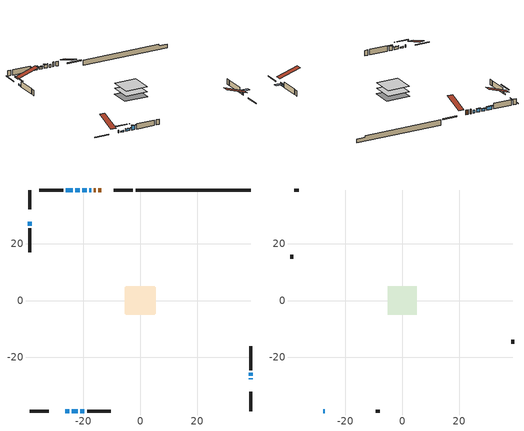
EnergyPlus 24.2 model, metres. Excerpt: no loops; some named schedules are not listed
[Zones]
conditioned space
 floor adiabatic (AdiabaticFloorConstruction): -5.05,-5.05 -5.05,5.05 5.05,5.05 5.05,-5.05 z0.61
 floor foundation (Slab1 construction): -5.53,-4.61 -5.53,4.61 5.53,4.61 5.53,-4.61 z-1.75
 wall outside (RimJoist1 construction): -2.58,38.89 -9.27,38.89 / -38.89,-38.89 -32.2,-38.89 / -38.89,38.89 -38.89,32.2 / 38.89,-38.89 38.89,-32.2 z0.61:0.91
 wall outside (AdiabaticWallConstruction 1): -13.71,38.89 -14.81,38.89 / -15.73,38.89 -16.33,38.89 z0.61:2.64
 wall outside (AdiabaticWallConstruction): -17.25,38.89 -17.98,38.89 / 38.89,-27.76 38.89,-27.36 z0.61:1.83; -38.89,27.76 -38.89,26.33 / -26.44,-38.89 -25.02,-38.89 z0.61:1.22; 38.89,-26.44 38.89,-25.47 / -21.34,38.89 -22.84,38.89 z0.61:1.65; -18.91,38.89 -20.41,38.89 / -23.76,38.89 -26.26,38.89 z0.61:2.11; -24.09,-38.89 -22,-38.89 z0.61:1.7; -21.08,-38.89 -19.65,-38.89 z0.61:2.59
 wall outside (Wall1 construction): -27.18,38.89 -35.57,38.89 / -18.72,-38.89 -10.34,-38.89 / -38.89,25.41 -38.89,17.02 / 38.89,-24.54 38.89,-16.16 z0.61:3.05
 wall foundation (FoundationWall1 construction): -1.65,38.89,-1.75 -1.65,38.89,0.61 34.84,38.89,0.61 34.84,38.89,-0.11 38.89,38.89,-0.11 38.89,38.89,-1.75
 window (WindowConstruction 6): -17.26,38.89 -17.98,38.89 z0.61:1.83
 window (WindowConstruction 8): -38.89,27.76 -38.89,26.33 z0.61:1.22
 window (WindowConstruction 9): -26.44,-38.89 -25.02,-38.89 z0.61:1.22
 window (WindowConstruction 7): 38.89,-27.76 38.89,-27.37 z0.61:1.83
 window (WindowConstruction): 38.89,-26.44 38.89,-25.47 z0.61:1.65
 window (WindowConstruction 1): -18.91,38.89 -20.41,38.89 z0.61:2.11
 window (WindowConstruction 2): -21.34,38.89 -22.84,38.89 z0.61:1.65
 window (WindowConstruction 3): -23.77,38.89 -26.26,38.89 z0.61:2.11
 window (WindowConstruction 4): -24.09,-38.89 -22,-38.89 z0.61:1.7
 window (WindowConstruction 5): -21.07,-38.89 -19.65,-38.89 z0.61:2.59
 door (Door): -13.71,38.89 -14.81,38.89 z0.61:2.64
 door (Door 1): -15.74,38.89 -16.33,38.89 z0.61:2.64
 ceiling adiabatic (AdiabaticFloorConstruction): 5.05,-5.05 5.05,5.05 -5.05,5.05 -5.05,-5.05 z0.61
attic - vented
 floor to conditioned space (Floor1 construction Reversed): -5.05,-5.05 -5.05,5.05 5.05,5.05 5.05,-5.05 z3.05
 wall outside (AdiabaticWallConstruction): -27.76,-38.89 -27.36,-38.89 z0.61:1.83
 wall outside (Wall2 construction): -36.5,38.89 -37.96,38.89 / -9.41,-38.89 -7.94,-38.89 / -38.89,16.1 -38.89,14.63 / 38.89,-15.23 38.89,-13.76 z0.61:3.05
 window (WindowConstruction 10): -27.76,-38.89 -27.37,-38.89 z0.61:1.83
 roof outside (Roof1 construction): -12.78,38.89,3.05 -12.78,29.06,6.33 -10.19,29.06,6.33 -10.19,38.89,3.05; -28.68,-38.89,3.05 -28.68,-29.06,6.33 -31.28,-29.06,6.33 -31.28,-38.89,3.05; -38.89,28.68,3.05 -29.06,28.68,6.33 -29.06,31.28,6.33 -38.89,31.28,3.05; 38.89,-28.68,3.05 29.06,-28.68,6.33 29.06,-31.28,6.33 38.89,-31.28,3.05
shading: -38.89,23.7 -38.89,30.39 -39.31,30.39 -39.31,23.7 z3.86; -22.38,-38.89 -29.08,-38.89 -29.08,-39.31 -22.38,-39.31 z3.86; 38.89,-25.27 38.89,-26.64 42.55,-26.64 42.55,-25.27 z1.85; -20.61,38.89 -18.71,38.89 -18.71,39.31 -20.61,39.31 z2.31; -23.04,38.89 -21.14,38.89 -21.14,39.31 -23.04,39.31 z1.85; -26.46,38.89 -23.56,38.89 -23.56,39.31 -26.46,39.31 z2.31; -21.8,-38.89 -24.29,-38.89 -24.29,-39.31 -21.8,-39.31 z1.9; -19.45,-38.89 -21.28,-38.89 -21.28,-39.31 -19.45,-39.31 z2.79
[Building]
Building 1: Terrain=Suburbs
[Site:Location]
Quebec Intl AP_QC: Latitude {deg}=46.8; Longitude {deg}=-71.38; Time Zone {hr}=-5; Elevation {m}=74; Keep Site Location Information=Yes
[Site:GroundTemperature:Shallow]
0.0108218, -2.24938, -2.43038, -1.3578, 2.94801, 7.23376, 10.9493, 13.303, 13.5029, 11.5886, 7.96783, 3.81355
[Site:WaterMainsTemperature]
Calculation Method=Schedule; Temperature Schedule=mains temperature schedule
[Material] Roughness=Rough; Thermal Absorptance=0.9
Name | Thickness {m} | Conductivity {W/m-K} | Density {kg/m3} | Specific Heat {J/kg-K} | Solar Absorptance | Visible Absorptance
asphalt or fiberglass shingles | 0.00635 | 0.162714 | 1121.4 | 1465.45 | 0.4 | 0.4
ceiling loosefill ins | 0.254 | 0.0480833 | 16.02 | 1046.75 | 0.7 | 0.7
ceiling stud and cavity | 0.1397 | 0.138459 | 65.682 | 1177.47 | 0.7 | 0.7
concrete 4.0 in. | 0.1016 | 1.803125 | 2242.8 | 837.4 | 0.7 | 0.7
concrete 8.0 in. | 0.2032 | 1.803125 | 2242.8 | 837.4 | 0.7 | 0.7
door material | 0.04445 | 0.053851 | 512.64 | 1214.23 | 0.7 | 0.7
door material 1 | 0.04445 | 0.188738 | 512.64 | 1214.23 | 0.7 | 0.7
exterior vertical ins | 0.0204263 | 0.029427 | 32.04 | 1214.23 | 0.7 | 0.7
floor covering | 0.0127 | 0.0433444 | 54.468 | 1339.84 | 0.6 | 0.6
floor rigid ins; wall rigid ins 1 | 0.512978 | 0.029427 | 32.04 | 1214.23 | 0.7 | 0.7
floor stud and cavity | 0.1397 | 1.75129 | 37.0049 | 1207.88 | 0.7 | 0.7
furniture material conditioned space 1 | 0.1524 | 0.115458 | 640.8 | 1214.23 | 0.6 | 0.6
gypsum board | 0.0127 | 0.160291 | 801 | 837.4 | 0.6 | 0.6
gypsum board 1 | 0.0127 | 0.160291 | 801 | 837.4 | 0.7 | 0.7
osb sheathing 0.5 in. | 0.0127 | 0.115458 | 512.64 | 1214.23 | 0.7 | 0.7
osb sheathing 0.75 in. | 0.01905 | 0.115458 | 512.64 | 1214.23 | 0.7 | 0.7
osb sheathing 2.0 in. | 0.0508 | 0.115458 | 512.64 | 1214.23 | 0.7 | 0.7
rim joist rigid ins; wall rigid ins | 0.051816 | 0.029427 | 32.04 | 1214.23 | 0.7 | 0.7
rim joist stud and cavity | 0.0508 | 0.0602825 | 125.044 | 1163.47 | 0.6 | 0.6
wall stud and cavity | 0.1397 | 0.230639 | 139.0536 | 1170.24 | 0.7 | 0.7
wall stud and cavity 1 | 0.0889 | 6.9971 | 50.32683 | 1063.81 | 0.6 | 0.6
wall stud and cavity 2 | 0.0889 | 0.380278 | 52.3479 | 1209.89 | 0.7 | 0.7
wall stud and cavity 3 | 0.0889 | 0.391764 | 83.0341 | 1211.67 | 0.7 | 0.7
wood siding | 0.0254 | 0.102417 | 544.68 | 1172.36 | 0.4 | 0.4
wood siding 1 | 0.00254 | 0.102417 | 544.68 | 1172.36 | 0.4 | 0.4
wood siding 2; wood siding 3; wood siding 4 | 0.0254 | 0.102417 | 544.68 | 1172.36 | 0.7 | 0.7
[WindowMaterial:SimpleGlazingSystem]
Name | U-Factor {W/m2-K} | Solar Heat Gain Coefficient
WindowMaterial | 2.18092 | 0.48
WindowMaterial 1 | 2.02761 | 0.53
WindowMaterial 2 | 2.09916 | 0.51
WindowMaterial 3 | 1.96288 | 0.55
WindowMaterial 4 | 2.15423 | 0.49
WindowMaterial 5 | 2.24054 | 0.38
WindowMaterial 6 | 6.70685 | 0.75
WindowMaterial 7 | 6.78351 | 0.73
WindowMaterial 8 | 2.55964 | 0.36
[Construction]
AdiabaticFloorConstruction: floor stud and cavity, floor rigid ins, osb sheathing 0.75 in., floor covering
AdiabaticWallConstruction: wood siding 3, wall rigid ins 1, wall stud and cavity 2, gypsum board
AdiabaticWallConstruction 1: wood siding 4, wall rigid ins 1, wall stud and cavity 2, gypsum board
Door: door material
Door 1: door material 1
Floor1 construction Reversed: gypsum board, ceiling stud and cavity, ceiling loosefill ins
FoundationWall1 construction: concrete 8.0 in., gypsum board 1
furniture construction conditioned space 1: furniture material conditioned space 1
PartitionWallConstruction: gypsum board, wall stud and cavity 3, gypsum board
RimJoist1 construction: wood siding 2, rim joist rigid ins, osb sheathing 2.0 in., rim joist stud and cavity
Roof1 construction: asphalt or fiberglass shingles
Slab1 construction: concrete 4.0 in.
Wall1 construction: wood siding, wall rigid ins, osb sheathing 0.5 in., wall stud and cavity, gypsum board
Wall2 construction: wood siding 1, wall stud and cavity 1
WindowConstruction: WindowMaterial
WindowConstruction 1: WindowMaterial 1
WindowConstruction 10; WindowConstruction 7: WindowMaterial 7
WindowConstruction 2: WindowMaterial 2
WindowConstruction 3: WindowMaterial 3
WindowConstruction 4: WindowMaterial 4
WindowConstruction 5: WindowMaterial 5
WindowConstruction 6: WindowMaterial 6
WindowConstruction 8; WindowConstruction 9: WindowMaterial 8
[Zone] Multiplier=1; Part of Total Floor Area=Yes
Name | Volume {m3}
attic - vented | 54.1899
conditioned space | 509.5
[Space]
Name | Zone | Volume {m3}
attic - vented 1 | attic - vented | 54.1899
conditioned space 1 | conditioned space | 509.5
[ZoneInfiltration:EffectiveLeakageArea]
infil attic - vented 1: Zone or Space=attic - vented 1; Schedule=Always On Discrete; Effective Air Leakage Area {cm2}=3761.35; Stack Coefficient=0.000397539; Wind Coefficient=1.34713e-05
[ZoneMixing]
whole house fan mix: Zone or Space=attic - vented; Schedule=Always On Continuous; Design Flow Rate Calculation Method=Flow/Zone; Design Flow Rate {m3/s}=0; Source Zone or Space=conditioned space
[SurfaceProperty:ExposedFoundationPerimeter]
Slab1: Exposed Perimeter Calculation Method=TotalExposedPerimeter; Total Exposed Perimeter {m}=40.54
[InternalMass] Zone or ZoneList=conditioned space; Space or SpaceList=conditioned space 1
Name | Construction | Surface Area {m2}
furniture mass conditioned space 1 | furniture construction conditioned space 1 | 81.5198
partition wall mass | PartitionWallConstruction | 203.8
[Lights]
interior lighting: Zone or ZoneList or Space or SpaceList=conditioned space 1; Schedule=interior lighting schedule; Design Level Calculation Method=LightingLevel; Lighting Level {W}=343.2; Return Air Fraction=0; Fraction Radiant=0.6; Fraction Visible=0.2; Fraction Replaceable=1
[People]
occupants: Zone or ZoneList or Space or SpaceList=conditioned space 1; Number of People Schedule=occupants schedule; Number of People Calculation Method=People; Number of People=3; Fraction Radiant=0.314171; Sensible Heat Fraction=0.56303; Activity Level Schedule=occupants activity schedule; Carbon Dioxide Generation Rate {m3/s-W}=0; Enable ASHRAE 55 Comfort Warnings=No; Mean Radiant Temperature Calculation Type=EnclosureAveraged
[ElectricEquipment] Zone or ZoneList or Space or SpaceList=conditioned space 1; Design Level Calculation Method=EquipmentLevel
Name | Schedule | Design Level {W} | Fraction Latent | Fraction Radiant | Fraction Lost
clothes dryer | clothes dryer schedule | 140.772 | 0.015 | 0.081 | 0.85
clothes washer | clothes washer schedule | 32.1985 | 0.03 | 0.162 | 0.7
cooking range | cooking range schedule | 215.147 | 0.08 | 0.432 | 0.2
dishwasher | dishwasher schedule | 66.8632 | 0.3 | 0.18 | 0.4
fridge | fridge schedule | 72.9452 | 0 | 0.6 | 0
mech vent bath fan 0 | mech vent bath fan 0 schedule | 50.2 | 0 | 0 | 1
mech vent bath fan 1 | mech vent bath fan 1 schedule | 50.2 | 0 | 0 | 1
mech vent house fan | mech vent house fan schedule | 0 | 0 | 0 | 1
mech vent house fan cfis | mech vent house fan cfis schedule | 0 | 0 | 0 | 0
mech vent range fan 0 | mech vent range fan 0 schedule | 57 | 0 | 0 | 1
misc plug loads | misc plug loads schedule | 494.7 | 0.045 | 0.513 | 0.1
whole house fan | Always On Discrete | 0 | 0 | 0 | 1
[OtherEquipment] Zone or ZoneList or Space or SpaceList=conditioned space 1; Design Level Calculation Method=EquipmentLevel
Name | Fuel Type | Schedule | Design Level {W} | Fraction Latent | Fraction Radiant | Fraction Lost
clothes dryer 1 | Electricity | clothes dryer schedule | 0 | 0.015 | 0.081 | 0.85
cooking range 1 | Electricity | cooking range schedule | 0 | 0.08 | 0.432 | 0.2
general water use latent | None | general water use schedule | 62.594 | 1 | 0 | 0
general water use sensible | None | general water use schedule | -61.6891 | 0 | 0.6 | 0
mech vent house fan latent load | None | Always On Discrete | 0 | 1 | 0 | 0
mech vent house fan sensible load | None | Always On Discrete | 0 | 0 | 0 | 0
water heater energy adjustment1 | Electricity | Always On Discrete | 0.01 | 0 | 0 | 1
[ZoneInfiltration:DesignFlowRate] Zone or ZoneList or Space or SpaceList=conditioned space 1; Schedule=Always On Discrete; Design Flow Rate Calculation Method=Flow/Zone; Design Flow Rate {m3/s}=0
infil flow; natural vent flow; whole house fan flow
[ZoneControl:Thermostat]
conditioned space Thermostat: Zone or ZoneList=conditioned space; Control Type Schedule=conditioned space Thermostat Schedule; Control 1=conditioned space temperature setpoint; Temperature Difference Between Cutout And Setpoint {deltaC}=0
[ZoneHVAC:Baseboard:Convective:Electric]
electric baseboard: Availability Schedule=Always On Discrete; Heating Design Capacity {W}=9751.06; Efficiency=1
[AirLoopHVAC:UnitarySystem]
unit heater unitary system: Control Type=Load; Controlling Zone or Thermostat Location=conditioned space; Dehumidification Control Type=None; Availability Schedule=Always On Discrete; Supply Fan=unit heater supply fan; Fan Placement=BlowThrough; Supply Air Fan Operating Mode Schedule=unit heater auto fan schedule; Heating Coil=unit heater htg coil; DX Heating Coil Sizing Ratio=1; Use DOAS DX Cooling Coil=No; Minimum Supply Air Temperature {C}=2; Latent Load Control=SensibleOnlyLoadControl; Cooling Supply Air Flow Rate Method=None; Heating Supply Air Flow Rate Method=SupplyAirFlowRate; Heating Supply Air Flow Rate {m3/s}=0.00141584; No Load Supply Air Flow Rate Method=SupplyAirFlowRate; No Load Supply Air Flow Rate {m3/s}=0; No Load Supply Air Flow Rate Control Set To Low Speed=Yes; Maximum Supply Air Temperature {C}=48.8889; Maximum Outdoor Dry-Bulb Temperature for Supplemental Heater Operation {C}=21; Ancillary On-Cycle Electric Power {W}=0; Ancillary Off-Cycle Electric Power {W}=0
[Fan:SystemModel]
unit heater supply fan: Availability Schedule=Always On Discrete; Design Maximum Air Flow Rate {m3/s}=0.00141584; Speed Control Method=Discrete; Electric Power Minimum Flow Rate Fraction=0.2; Design Pressure Rise {Pa}=500; Motor Efficiency=1; Motor In Air Stream Fraction=1; Design Electric Power Consumption {W}=Autosize; Design Power Sizing Method=PowerPerFlow; Electric Power Per Unit Flow Rate {W/(m3/s)}=28251.7; Electric Power Per Unit Flow Rate Per Unit Pressure {W/((m3/s)-Pa)}=1.66667; Fan Total Efficiency=0.7; Motor Loss Radiative Fraction=0; Number of Speeds=1; Speed Flow Fraction 1=1; Speed Electric Power Fraction 1=1
[Coil:Heating:Fuel]
unit heater htg coil: Availability Schedule=Always On Discrete; Fuel Type=OtherFuel1; Burner Efficiency=0.3; Nominal Capacity {W}=0.293071; On Cycle Parasitic Electric Load {W}=0; Off Cycle Parasitic Fuel Load {W}=0
[Zone equipment]
conditioned space: electric baseboard, unit heater unitary system
[Foundation:Kiva]
Foundation Kiva 1: Initial Indoor Air Temperature {C}=18; Wall Height Above Grade {m}=0.609996; Wall Depth Below Slab {m}=0.2032; Custom Block Material Name 1=exterior vertical ins; Custom Block Depth 1 {m}=2.36001; Custom Block X Position 1 {m}=0.2159; Custom Block Z Position 1 {m}=0
[Foundation:Kiva:Settings]
Soil Conductivity {W/m-K}=0.849921; Soil Density {kg/m3}=1842.3; Soil Specific Heat {J/kg-K}=418.7; Ground Solar Absorptivity=0.9; Ground Thermal Absorptivity=0.9; Ground Surface Roughness {m}=0.03; Far-Field Width {m}=40; Deep-Ground Boundary Condition=ZeroFlux; Deep-Ground Depth {m}=40; Minimum Cell Dimension {m}=0.2; Maximum Cell Growth Coefficient=3; Simulation Timestep=Timestep
[Exterior:Lights]
exterior lighting: Schedule=exterior lighting schedule; Design Level {W}=75.6
[EnergyManagementSystem:GlobalVariable]
infil_program_Qfan
infil_program_Qinf
natural_vent_program_Qnv
natural_vent_program_Qwhf
[EnergyManagementSystem:Sensor]
Name | Output:Variable or Output:Meter Index Key | Output:Variable or Output:Meter
airflow_gain | infil flow | Infiltration Sensible Heat Gain Energy
airflow_gain_1 | natural vent flow | Infiltration Sensible Heat Gain Energy
airflow_gain_2 | whole house fan flow | Infiltration Sensible Heat Gain Energy
airflow_loss | infil flow | Infiltration Sensible Heat Loss Energy
airflow_loss_1 | natural vent flow | Infiltration Sensible Heat Loss Energy
airflow_loss_2 | whole house fan flow | Infiltration Sensible Heat Loss Energy
clg_load_cond |  | Cooling:EnergyTransfer:Zone:CONDITIONED SPACE
clg_sp_s; clg_sp_s_1 | cooling setpoint | Schedule Value
clothes_dryer_exhaust_0_sch_s | clothes dryer exhaust 0 schedule | Schedule Value
conditioned_space_clg_unmet_s | conditioned space | Zone Cooling Setpoint Not Met Time
conditioned_space_htg_unmet_s | conditioned space | Zone Heating Setpoint Not Met Time
cool_season | cooling season schedule | Schedule Value
fridge_tin_s | conditioned space | Zone Mean Air Temperature
htg_load_cond |  | Heating:EnergyTransfer:Zone:CONDITIONED SPACE
htg_sp_s; htg_sp_s_1 | heating setpoint | Schedule Value
ig_ee_conv | clothes dryer | Electric Equipment Convective Heating Energy
ig_ee_conv_2 | cooking range | Electric Equipment Convective Heating Energy
ig_ee_conv_4 | fridge | Electric Equipment Convective Heating Energy
ig_ee_conv_5 | misc plug loads | Electric Equipment Convective Heating Energy
ig_ee_conv_6 | whole house fan | Electric Equipment Convective Heating Energy
ig_ee_rad | clothes dryer | Electric Equipment Radiant Heating Energy
ig_ee_rad_2 | cooking range | Electric Equipment Radiant Heating Energy
ig_ee_rad_4 | fridge | Electric Equipment Radiant Heating Energy
ig_ee_rad_5 | misc plug loads | Electric Equipment Radiant Heating Energy
ig_ee_rad_6 | whole house fan | Electric Equipment Radiant Heating Energy
ig_lgt_conv | interior lighting | Lights Convective Heating Energy
ig_lgt_rad | interior lighting | Lights Radiant Heating Energy
ig_lgt_vis | interior lighting | Lights Visible Radiation Heating Energy
ig_oe_conv | clothes dryer 1 | Other Equipment Convective Heating Energy
ig_oe_conv_1 | cooking range 1 | Other Equipment Convective Heating Energy
ig_oe_conv_2 | general water use latent | Other Equipment Convective Heating Energy
ig_oe_conv_3 | general water use sensible | Other Equipment Convective Heating Energy
ig_oe_conv_4 | water heater energy adjustment1 | Other Equipment Convective Heating Energy
ig_oe_rad | clothes dryer 1 | Other Equipment Radiant Heating Energy
ig_oe_rad_1 | cooking range 1 | Other Equipment Radiant Heating Energy
ig_oe_rad_2 | general water use latent | Other Equipment Radiant Heating Energy
ig_oe_rad_3 | general water use sensible | Other Equipment Radiant Heating Energy
ig_oe_rad_4 | water heater energy adjustment1 | Other Equipment Radiant Heating Energy
ig_ppl_conv | occupants | People Convective Heating Energy
ig_ppl_rad | occupants | People Radiant Heating Energy
im_conv | furniture mass conditioned space 1 | Surface Inside Face Convection Heat Gain Energy
im_conv_1 | partition wall mass | Surface Inside Face Convection Heat Gain Energy
im_ig | furniture mass conditioned space 1 | Surface Inside Face Internal Gains Radiation Heat Gain Energy
im_ig_1 | partition wall mass | Surface Inside Face Internal Gains Radiation Heat Gain Energy
im_lgt | furniture mass conditioned space 1 | Surface Inside Face Lights Radiation Heat Gain Energy
im_lgt_1 | partition wall mass | Surface Inside Face Lights Radiation Heat Gain Energy
im_sol | furniture mass conditioned space 1 | Surface Inside Face Solar Radiation Heat Gain Energy
im_sol_1 | partition wall mass | Surface Inside Face Solar Radiation Heat Gain Energy
im_surf | furniture mass conditioned space 1 | Surface Inside Face Net Surface Thermal Radiation Heat Gain Energy
im_surf_1 | partition wall mass | Surface Inside Face Net Surface Thermal Radiation Heat Gain Energy
mech_vent_bath_fan_0_sch_s | mech vent bath fan 0 schedule | Schedule Value
mech_vent_bath_fan_1_sch_s | mech vent bath fan 1 schedule | Schedule Value
mech_vent_range_fan_0_sch_s | mech vent range fan 0 schedule | Schedule Value
mv_conv | mech vent bath fan 0 | Electric Equipment Convective Heating Energy
mv_conv_1 | mech vent bath fan 1 | Electric Equipment Convective Heating Energy
mv_conv_2 | mech vent house fan | Electric Equipment Convective Heating Energy
mv_conv_3 | mech vent house fan cfis | Electric Equipment Convective Heating Energy
mv_conv_4 | mech vent range fan 0 | Electric Equipment Convective Heating Energy
mv_conv_5 | mech vent house fan latent load | Other Equipment Convective Heating Energy
mv_conv_6 | mech vent house fan sensible load | Other Equipment Convective Heating Energy
mv_rad | mech vent bath fan 0 | Electric Equipment Radiant Heating Energy
mv_rad_1 | mech vent bath fan 1 | Electric Equipment Radiant Heating Energy
mv_rad_2 | mech vent house fan | Electric Equipment Radiant Heating Energy
mv_rad_3 | mech vent house fan cfis | Electric Equipment Radiant Heating Energy
mv_rad_4 | mech vent range fan 0 | Electric Equipment Radiant Heating Energy
mv_rad_5 | mech vent house fan latent load | Other Equipment Radiant Heating Energy
mv_rad_6 | mech vent house fan sensible load | Other Equipment Radiant Heating Energy
natural_vent_s | natural vent schedule | Schedule Value
out_pb_s |  | Site Outdoor Air Barometric Pressure
out_wt_s |  | Site Outdoor Air Humidity Ratio
site_vw_s |  | Site Wind Speed
ss_back_out | Window1 | Surface Window Shortwave from Zone Back Out Window Heat Transfer Rate
ss_back_out_1 | Window11 | Surface Window Shortwave from Zone Back Out Window Heat Transfer Rate
ss_back_out_2 | Window13 | Surface Window Shortwave from Zone Back Out Window Heat Transfer Rate
ss_back_out_3 | Window2 | Surface Window Shortwave from Zone Back Out Window Heat Transfer Rate
ss_back_out_4 | Window3 | Surface Window Shortwave from Zone Back Out Window Heat Transfer Rate
ss_back_out_5 | Window4 | Surface Window Shortwave from Zone Back Out Window Heat Transfer Rate
ss_back_out_6 | Window5 | Surface Window Shortwave from Zone Back Out Window Heat Transfer Rate
ss_back_out_7 | Window6 | Surface Window Shortwave from Zone Back Out Window Heat Transfer Rate
ss_back_out_8 | Window7 | Surface Window Shortwave from Zone Back Out Window Heat Transfer Rate
ss_back_out_9 | Window9 | Surface Window Shortwave from Zone Back Out Window Heat Transfer Rate
ss_conv | Door1 | Surface Inside Face Convection Heat Gain Energy
ss_conv_1 | Door3 | Surface Inside Face Convection Heat Gain Energy
ss_conv_10 | Window7 | Surface Inside Face Convection Heat Gain Energy
ss_conv_11 | Window9 | Surface Inside Face Convection Heat Gain Energy
ss_conv_2 | Window1 | Surface Inside Face Convection Heat Gain Energy
ss_conv_3 | Window11 | Surface Inside Face Convection Heat Gain Energy
ss_conv_4 | Window13 | Surface Inside Face Convection Heat Gain Energy
ss_conv_5 | Window2 | Surface Inside Face Convection Heat Gain Energy
ss_conv_6 | Window3 | Surface Inside Face Convection Heat Gain Energy
ss_conv_7 | Window4 | Surface Inside Face Convection Heat Gain Energy
ss_conv_8 | Window5 | Surface Inside Face Convection Heat Gain Energy
ss_conv_9 | Window6 | Surface Inside Face Convection Heat Gain Energy
ss_ig | Door1 | Surface Inside Face Internal Gains Radiation Heat Gain Energy
ss_ig_1 | Door3 | Surface Inside Face Internal Gains Radiation Heat Gain Energy
ss_ig_10 | Window7 | Surface Inside Face Internal Gains Radiation Heat Gain Energy
ss_ig_11 | Window9 | Surface Inside Face Internal Gains Radiation Heat Gain Energy
ss_ig_2 | Window1 | Surface Inside Face Internal Gains Radiation Heat Gain Energy
ss_ig_3 | Window11 | Surface Inside Face Internal Gains Radiation Heat Gain Energy
ss_ig_4 | Window13 | Surface Inside Face Internal Gains Radiation Heat Gain Energy
ss_ig_5 | Window2 | Surface Inside Face Internal Gains Radiation Heat Gain Energy
ss_ig_6 | Window3 | Surface Inside Face Internal Gains Radiation Heat Gain Energy
ss_ig_7 | Window4 | Surface Inside Face Internal Gains Radiation Heat Gain Energy
ss_ig_8 | Window5 | Surface Inside Face Internal Gains Radiation Heat Gain Energy
ss_ig_9 | Window6 | Surface Inside Face Internal Gains Radiation Heat Gain Energy
ss_lgt | Door1 | Surface Inside Face Lights Radiation Heat Gain Energy
ss_lgt_1 | Door3 | Surface Inside Face Lights Radiation Heat Gain Energy
ss_sol | Door1 | Surface Inside Face Solar Radiation Heat Gain Energy
ss_sol_1 | Door3 | Surface Inside Face Solar Radiation Heat Gain Energy
ss_surf | Door1 | Surface Inside Face Net Surface Thermal Radiation Heat Gain Energy
ss_surf_1 | Door3 | Surface Inside Face Net Surface Thermal Radiation Heat Gain Energy
ss_surf_10 | Window7 | Surface Inside Face Net Surface Thermal Radiation Heat Gain Energy
ss_surf_11 | Window9 | Surface Inside Face Net Surface Thermal Radiation Heat Gain Energy
ss_surf_2 | Window1 | Surface Inside Face Net Surface Thermal Radiation Heat Gain Energy
ss_surf_3 | Window11 | Surface Inside Face Net Surface Thermal Radiation Heat Gain Energy
ss_surf_4 | Window13 | Surface Inside Face Net Surface Thermal Radiation Heat Gain Energy
ss_surf_5 | Window2 | Surface Inside Face Net Surface Thermal Radiation Heat Gain Energy
ss_surf_6 | Window3 | Surface Inside Face Net Surface Thermal Radiation Heat Gain Energy
ss_surf_7 | Window4 | Surface Inside Face Net Surface Thermal Radiation Heat Gain Energy
ss_surf_8 | Window5 | Surface Inside Face Net Surface Thermal Radiation Heat Gain Energy
ss_surf_9 | Window6 | Surface Inside Face Net Surface Thermal Radiation Heat Gain Energy
ss_trans_in | Window1 | Surface Window Transmitted Solar Radiation Rate
ss_trans_in_1 | Window11 | Surface Window Transmitted Solar Radiation Rate
ss_trans_in_2 | Window13 | Surface Window Transmitted Solar Radiation Rate
ss_trans_in_3 | Window2 | Surface Window Transmitted Solar Radiation Rate
ss_trans_in_4 | Window3 | Surface Window Transmitted Solar Radiation Rate
ss_trans_in_5 | Window4 | Surface Window Transmitted Solar Radiation Rate
ss_trans_in_6 | Window5 | Surface Window Transmitted Solar Radiation Rate
ss_trans_in_7 | Window6 | Surface Window Transmitted Solar Radiation Rate
ss_trans_in_8 | Window7 | Surface Window Transmitted Solar Radiation Rate
ss_trans_in_9 | Window9 | Surface Window Transmitted Solar Radiation Rate
ss_trans_out | Window1 | Surface Inside Face Initial Transmitted Diffuse Transmitted Out Window Solar Radiation Rate
ss_trans_out_1 | Window11 | Surface Inside Face Initial Transmitted Diffuse Transmitted Out Window Solar Radiation Rate
ss_trans_out_2 | Window13 | Surface Inside Face Initial Transmitted Diffuse Transmitted Out Window Solar Radiation Rate
ss_trans_out_3 | Window2 | Surface Inside Face Initial Transmitted Diffuse Transmitted Out Window Solar Radiation Rate
ss_trans_out_4 | Window3 | Surface Inside Face Initial Transmitted Diffuse Transmitted Out Window Solar Radiation Rate
ss_trans_out_5 | Window4 | Surface Inside Face Initial Transmitted Diffuse Transmitted Out Window Solar Radiation Rate
